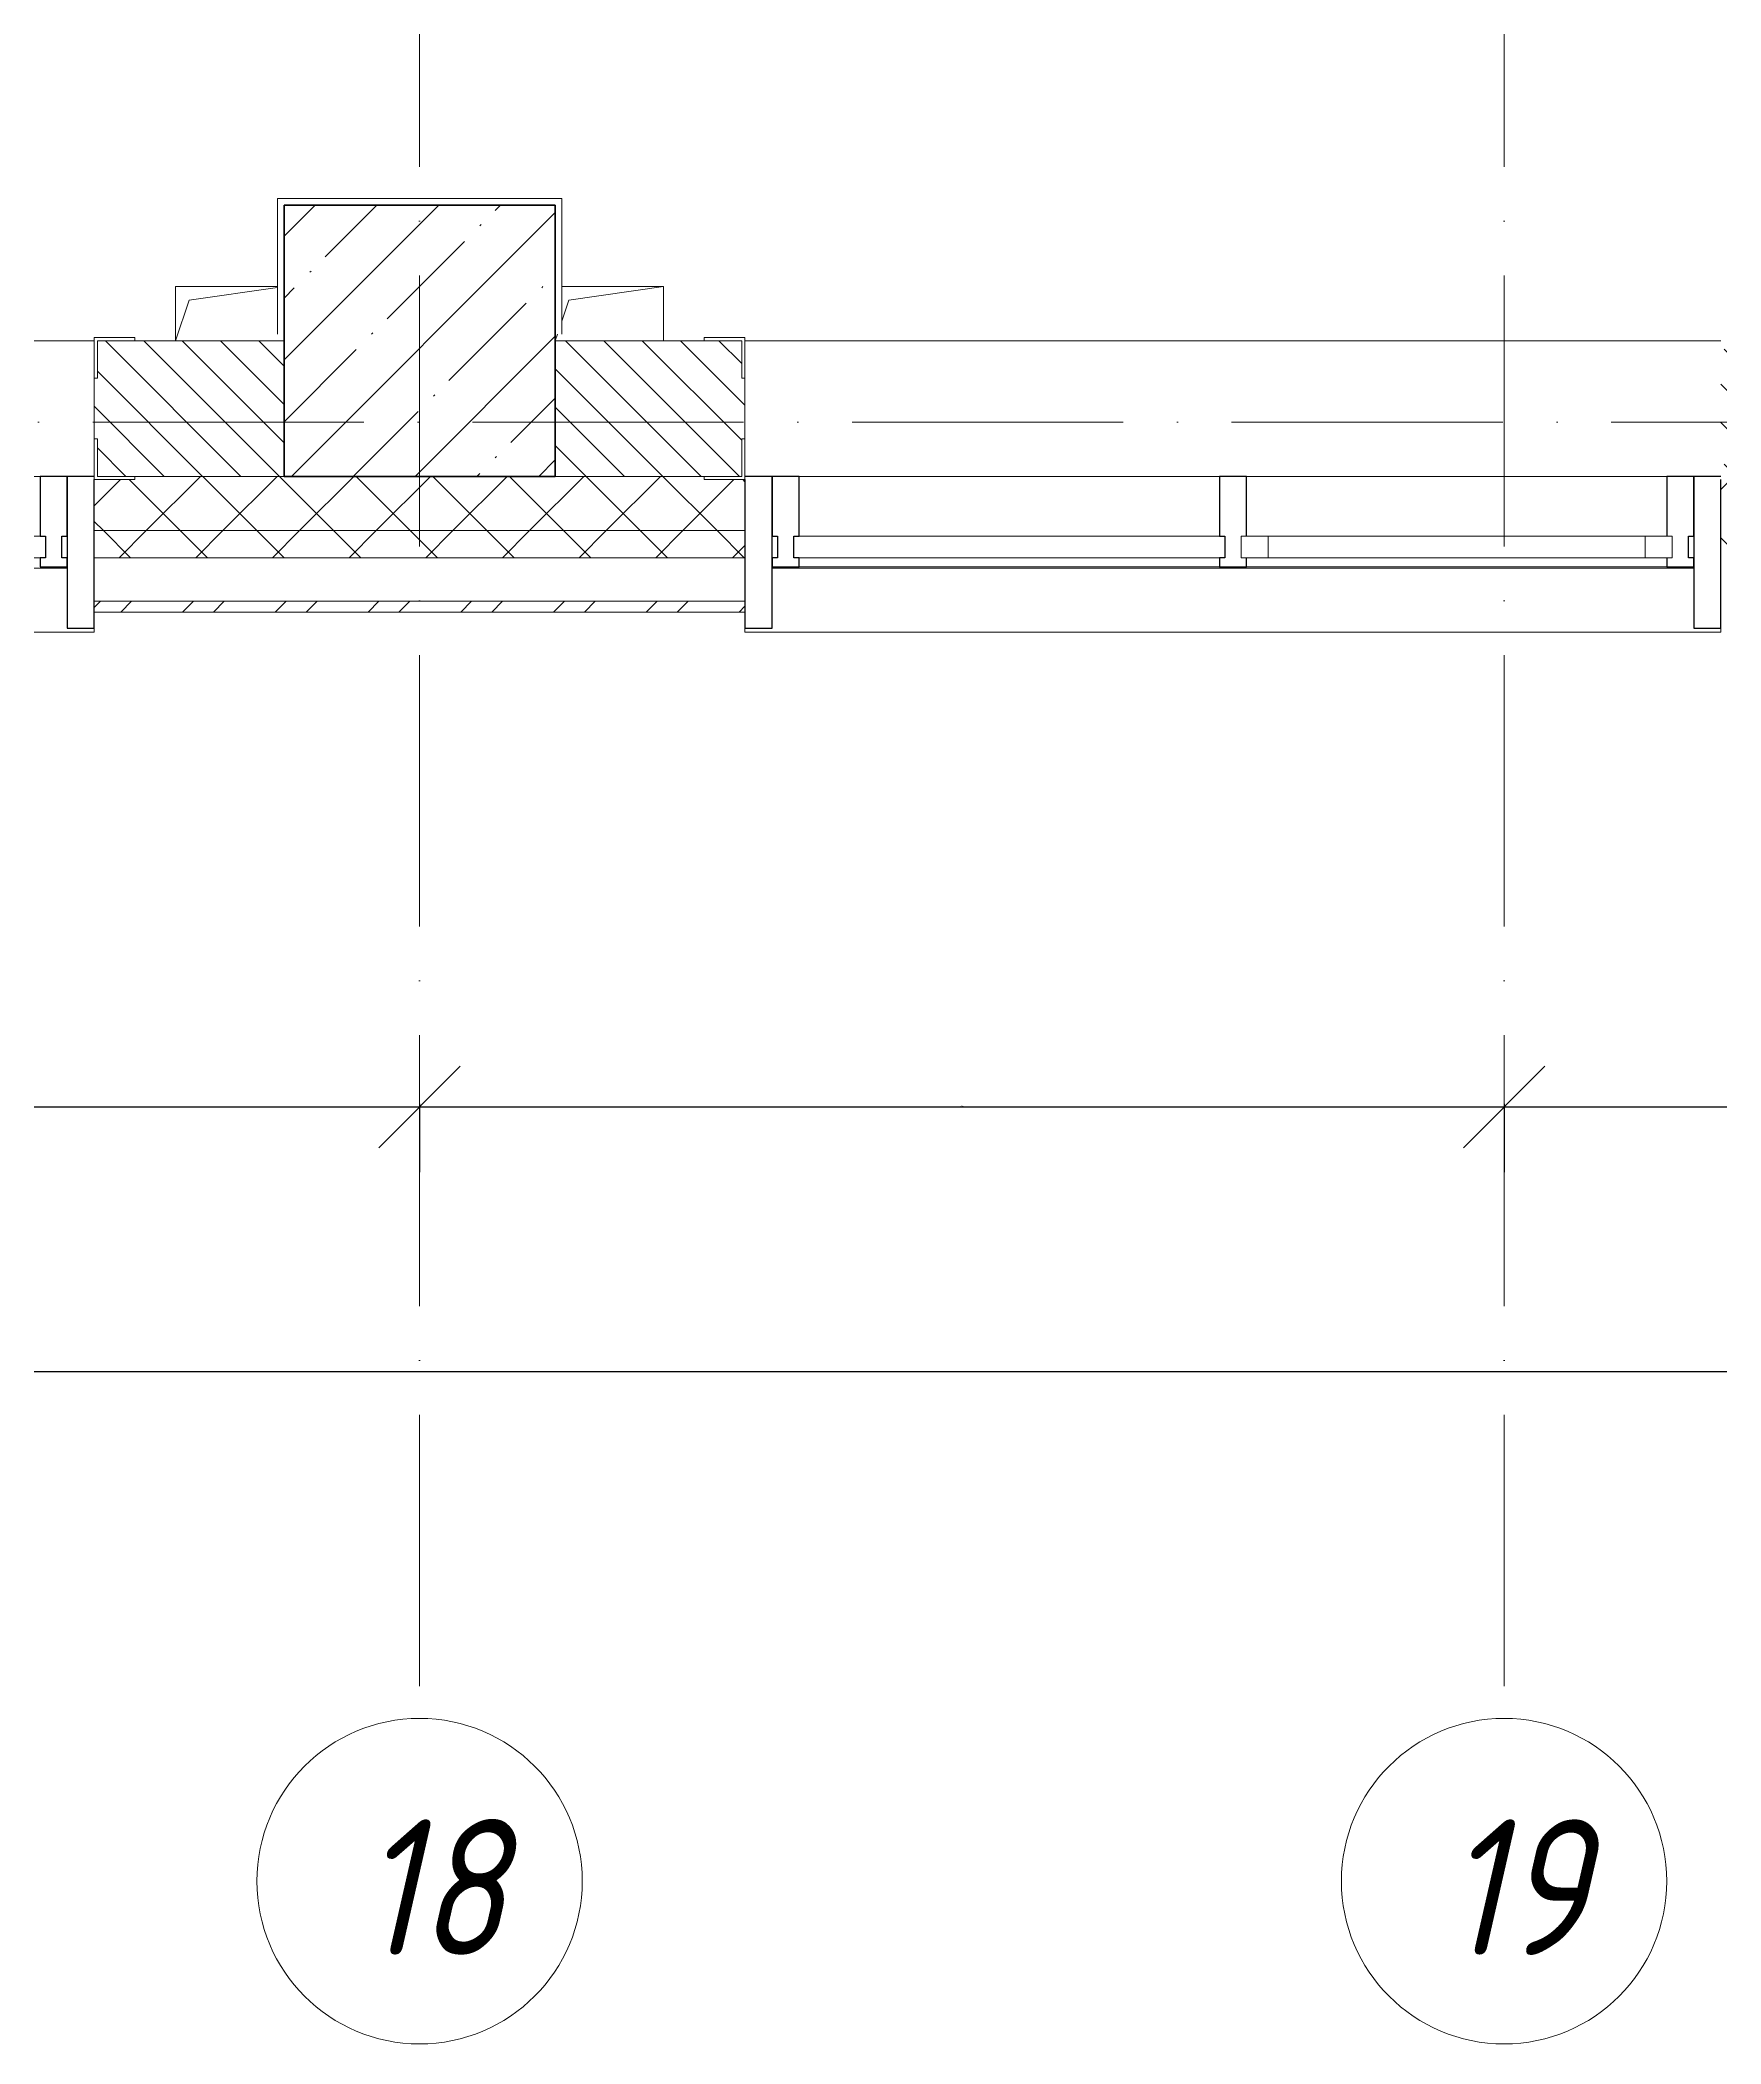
# Model space of a CAD drawing. Header units: millimetres. Extents: x -213536 to 1564669, y -45299 to 942238.
# Drawn here: x 457766 to 460866, y 499013 to 502707 of the extents above; entities that cross this region are included whole.
import ezdxf

# ---------------------------------------------------------------- set-up
doc = ezdxf.new("R2010")
doc.units = ezdxf.units.MM
doc.linetypes.add('50_200_ШТРИХ_1Т_ш5_п1_п1_', pattern=[700, 500, -100, 0, -100])
doc.linetypes.add('Штрих короткий', pattern=[300, 150, -150])
for name, color, linetype, lineweight in [('0-1', 7, 'Continuous', 5), ('0-2', 7, 'Continuous', 9), ('3) ЖБ 4м', 3, 'Continuous', 30), ('Импосты витража', 7, 'Continuous', 9), ('Импосты витража-1', 7, 'Continuous', 25), ('Каркас_Импост', 7, 'Continuous', 13), ('Каркас_Импост-1', 7, 'Continuous', 9), ('Несущие колонны', 7, 'Continuous', 9), ('Несущие колонны-1', 7, 'Continuous', 35), ('Обобщенные модели', 7, 'Continuous', 9), ('Общие ребра', 7, 'Continuous', 9), ('Окна', 7, 'Continuous', 9), ('Оси', 7, 'Continuous', 9), ('Оси-1', 7, 'Continuous', 20), ('Оси-2', 7, '50_200_ШТРИХ_1Т_ш5_п1_п1_', 9), ('Остекление-1', 7, 'Continuous', 9), ('Перемычка-1', 7, 'Штрих короткий', 9), ('Размеры', 7, 'Continuous', 15), ('Стены', 7, 'Continuous', 9), ('Стены-1', 7, 'Continuous', 13), ('Штриховка разреза-1', 7, 'Continuous', 9)]:
    doc.layers.add(name, color=color, linetype=linetype, lineweight=lineweight)
doc.layers.get('0-2').off()
doc.styles.add('ISOCPEUR_I_1', font='isocpeui.ttf', dxfattribs={"width": 0.85, "height": 2.5})
doc.styles.add('ISOCPEUR_I_5', font='isocpeui.ttf', dxfattribs={"width": 0.85, "height": 2.1})
doc.dimstyles.new('ISO-2_5_0_9К', dxfattribs={"dimscale": 304.8, "dimtxt": 248.995294, "dimasz": 0.492126, "dimexe": 0.393701, "dimexo": 0.328084, "dimgap": 0, "dimtad": 1, "dimdec": 0, "dimzin": 0, "dimdsep": 46, "dimtxsty": 'ISOCPEUR_I_1', "dimblk1": 'OBLIQUE', "dimblk2": 'OBLIQUE', "dimsah": 1, "dimcen": 0.09, "dimdle": 0.393701, "dimazin": 0, "dimtfac": 1, "dimtdec": 4, "dimtix": 1, "dimtmove": 0, "dimatfit": 3, "dimfxl": 1, "dimtvp": 1, "dimtolj": 1, "dimtzin": 0, "dimarcsym": 2})
pattern_1 = [(45, (0, 0), (-70.71068, 70.71068), []), (135, (0, 0), (-70.71068, -70.71068), [])]
pattern_2 = [(135, (0, 0), (-35.35534, -35.35534), [])]

# ---------------------------------------------------------------- blocks, each defined once
blk = doc.blocks.new('Ось сетки - Круг_Ø6_00__ISO-2_5_0_9K_-16731441-АИ2_03_План отделки стен 3-го этажа _Часть 1_')
at = {"layer": 'Оси-1'}
blk.add_circle((0, 0), 3, dxfattribs=at)
blk = doc.blocks.new('_Oblique')
at = {"color": 0, "linetype": 'ByBlock', "lineweight": -2}
blk.add_line((-0.5, -0.5), (0.5, 0.5), dxfattribs=at)
blk = doc.blocks.new('*D3952')
at = {"layer": 'Defpoints', "color": 0, "lineweight": 30, "transparency": 16777216}
for p in [(455066, 500883), (458466, 500846.1), (458466, 500740)]:
    blk.add_point(p, dxfattribs=at)
at = {"layer": 'Размеры', "color": 0, "lineweight": -2, "transparency": 16777216}
for p, q in [((455066, 500783), (455066, 500620)), ((458466, 500746.1), (458466, 500620)), ((454946, 500740), (458586, 500740))]:
    blk.add_line(p, q, dxfattribs=at)
at = {"layer": 'Размеры', "color": 0, "lineweight": -2, "transparency": 16777216, "xscale": 150, "yscale": 150, "zscale": 150, "rotation": 180}
blk.add_blockref('_Oblique', (455066, 500740), dxfattribs=at)
at = {"layer": 'Размеры', "color": 0, "lineweight": -2, "transparency": 16777216, "xscale": 150, "yscale": 150, "zscale": 150}
blk.add_blockref('_Oblique', (458466, 500740), dxfattribs=at)
at = {"layer": 'Размеры', "color": 0, "transparency": 16777216, "insert": (456766, 500741.3), "char_height": 2.5, "width": 781.462, "attachment_point": 5, "style": 'ISOCPEUR_I_1'}
blk.add_mtext('\\A1;3400', dxfattribs=at)
blk = doc.blocks.new('*D3953')
at = {"layer": 'Defpoints', "color": 0, "lineweight": 30, "transparency": 16777216}
for p in [(458466, 500846.1), (460466, 500846.1), (460466, 500740)]:
    blk.add_point(p, dxfattribs=at)
at = {"layer": 'Размеры', "color": 0, "lineweight": -2, "transparency": 16777216}
for p, q in [((458466, 500746.1), (458466, 500620)), ((460466, 500746.1), (460466, 500620)), ((458346, 500740), (460586, 500740))]:
    blk.add_line(p, q, dxfattribs=at)
at = {"layer": 'Размеры', "color": 0, "lineweight": -2, "transparency": 16777216, "xscale": 150, "yscale": 150, "zscale": 150, "rotation": 180}
blk.add_blockref('_Oblique', (458466, 500740), dxfattribs=at)
at = {"layer": 'Размеры', "color": 0, "lineweight": -2, "transparency": 16777216, "xscale": 150, "yscale": 150, "zscale": 150}
blk.add_blockref('_Oblique', (460466, 500740), dxfattribs=at)
at = {"layer": 'Размеры', "color": 0, "transparency": 16777216, "insert": (459466, 500741.3), "char_height": 2.5, "width": 758.478, "attachment_point": 5, "style": 'ISOCPEUR_I_1'}
blk.add_mtext('\\A1;2000', dxfattribs=at)
blk = doc.blocks.new('*D3954')
at = {"layer": 'Defpoints', "color": 0, "lineweight": 30, "transparency": 16777216}
for p in [(460466, 500846.1), (461466, 500846.1), (461466, 500740)]:
    blk.add_point(p, dxfattribs=at)
at = {"layer": 'Размеры', "color": 0, "lineweight": -2, "transparency": 16777216}
for p, q in [((460466, 500746.1), (460466, 500620)), ((461466, 500746.1), (461466, 500620)), ((460346, 500740), (461586, 500740))]:
    blk.add_line(p, q, dxfattribs=at)
at = {"layer": 'Размеры', "color": 0, "lineweight": -2, "transparency": 16777216, "xscale": 150, "yscale": 150, "zscale": 150, "rotation": 180}
blk.add_blockref('_Oblique', (460466, 500740), dxfattribs=at)
at = {"layer": 'Размеры', "color": 0, "lineweight": -2, "transparency": 16777216, "xscale": 150, "yscale": 150, "zscale": 150}
blk.add_blockref('_Oblique', (461466, 500740), dxfattribs=at)
at = {"layer": 'Размеры', "color": 0, "transparency": 16777216, "insert": (460966, 500741.3), "char_height": 2.5, "width": 701.018, "attachment_point": 5, "style": 'ISOCPEUR_I_1'}
blk.add_mtext('\\A1;1000', dxfattribs=at)
blk = doc.blocks.new('*D3972')
at = {"layer": 'Defpoints', "color": 0, "lineweight": 30, "transparency": 16777216}
for p in [(429166, 500358.5), (502566, 500358.5), (502566, 500252.4)]:
    blk.add_point(p, dxfattribs=at)
at = {"layer": 'Размеры', "color": 0, "lineweight": -2, "transparency": 16777216}
for p, q in [((429046, 500252.4), (502686, 500252.4)), ((429166, 500258.5), (429166, 500132.4)), ((502566, 500258.5), (502566, 500132.4))]:
    blk.add_line(p, q, dxfattribs=at)
at = {"layer": 'Размеры', "color": 0, "lineweight": -2, "transparency": 16777216, "xscale": 150, "yscale": 150, "zscale": 150, "rotation": 180}
blk.add_blockref('_Oblique', (429166, 500252.4), dxfattribs=at)
at = {"layer": 'Размеры', "color": 0, "lineweight": -2, "transparency": 16777216, "xscale": 150, "yscale": 150, "zscale": 150}
blk.add_blockref('_Oblique', (502566, 500252.4), dxfattribs=at)
at = {"layer": 'Размеры', "color": 0, "transparency": 16777216, "insert": (465866, 500253.7), "char_height": 2.5, "width": 971.082, "attachment_point": 5, "style": 'ISOCPEUR_I_1'}
blk.add_mtext('\\A1;73400', dxfattribs=at)
blk = doc.blocks.new('BSC_Колонна _Прямоугольная - 500х500-25642906-АИ2_03_План отделки стен 3-го этажа _Часть 1_')
at = {"layer": 'Несущие колонны'}
h = blk.add_hatch(dxfattribs=at)
h.set_pattern_fill('FP_9', color=256, style=0, pattern_type=2)
h.set_pattern_definition([(45, (-29300, -57250), (-114.04925, 114.04925), []), (45, (-29185.95, -57250), (-114.04925, 114.04925), [201.613, -40.323, 3.353, -36.97])])
h.paths.add_polyline_path([(-250, -250), (250, -250), (250, 250), (-250, 250), (-250, 219.7)], flags=0)
at = {"layer": 'Несущие колонны-1'}
for p, q in [((250, 250), (-250, 250)), ((-250, 250), (-250, -250)), ((250, -250), (250, 250)), ((-250, -250), (250, -250))]:
    blk.add_line(p, q, dxfattribs=at)
blk = doc.blocks.new('Проем_Дверь_Прямоугольный - 1800х2700h_оконные проемы-25805030-АИ2_03_План отделки стен 3-го этажа _Часть 1_')
at = {"layer": 'Перемычка-1'}
for p, q in [((900, 125), (-900, 125)), ((900, -125), (-900, -125))]:
    blk.add_line(p, q, dxfattribs=at)
blk = doc.blocks.new('PNS_Панель прямоугольная1 - Нр_Стекло - 40мм-25293744-АИ2_03_План отделки стен 3-го этажа _Часть 1_')
at = {"layer": 'Остекление-1'}
for p, q in [((-800, 40), (800, 40)), ((-810, 0), (810, 0)), ((800, 0), (-800, 0))]:
    blk.add_line(p, q, dxfattribs=at)
blk = doc.blocks.new('Прямоугольный импост - Импост структурный с накладкой - 150мм-25651501-АИ2_03_План отделки стен 3-го этажа _Часть 1_')
at = {"layer": 'Импосты витража-1'}
for p, q in [((-25, 0), (-25, 17)), ((-25, 17), (25, 17)), ((-15, 0), (-25, 0)), ((-15, -40), (-15, 0)), ((25, 0), (15, 0)), ((15, 0), (15, -40)), ((25, 17), (25, 0)), ((-25, -150), (-25, -40)), ((-25, -40), (-15, -40)), ((15, -40), (25, -40)), ((25, -40), (25, -150)), ((25, -150), (-25, -150))]:
    blk.add_line(p, q, dxfattribs=at)
blk = doc.blocks.new('Прямоугольный импост - Откос НВФ_50х280 мм-25995271-АИ2_03_План отделки стен 3-го этажа _Часть 1_')
at = {"layer": 'Импосты витража-1'}
for p, q in [((-50, 130), (0, 130)), ((-50, -150), (-50, 130)), ((0, 130), (0, -144)), ((0, -150), (-50, -150))]:
    blk.add_line(p, q, dxfattribs=at)
blk = doc.blocks.new('PNS_Панель прямоугольная2 - Нр_Стекло - 40мм-26243474-АИ2_03_План отделки стен 3-го этажа _Часть 1_')
at = {"layer": 'Каркас_Импост'}
for p, q in [((-397.5, 0), (-397.5, 40)), ((-397.5, 40), (-347.5, 40)), ((-347.5, 40), (-347.5, 0)), ((397.5, 40), (347.5, 40)), ((347.5, 40), (347.5, 0)), ((397.5, 0), (397.5, 40)), ((-347.5, 0), (-397.5, 0)), ((347.5, 0), (397.5, 0))]:
    blk.add_line(p, q, dxfattribs=at)
at = {"layer": 'Каркас_Импост-1'}
for p, q in [((-347.5, 40), (347.5, 40)), ((-347.5, 0), (347.5, 0))]:
    blk.add_line(p, q, dxfattribs=at)
blk = doc.blocks.new('Прямоугольный импост - Импост структурный с накладкой - 150мм-25647633-АИ2_03_План отделки стен 3-го этажа _Часть 1_')
at = {"layer": 'Импосты витража-1'}
for p, q in [((-25, 0), (-25, 17)), ((-25, 17), (25, 17)), ((-15, 0), (-25, 0)), ((-15, -40), (-15, 0)), ((25, 17), (25, 0)), ((-25, -150), (-25, -40)), ((-25, -40), (-15, -40)), ((25, -40), (25, -150)), ((25, -150), (-25, -150))]:
    blk.add_line(p, q, dxfattribs=at)
blk = doc.blocks.new('Прямоугольный импост - Импост структурный с накладкой - 150мм-25647642-АИ2_03_План отделки стен 3-го этажа _Часть 1_')
at = {"layer": 'Импосты витража'}
for p, q in [((78475, 87667), (77700, 87667)), ((78475, 87500), (77700, 87500))]:
    blk.add_line(p, q, dxfattribs=at)
blk = doc.blocks.new('Прямоугольный импост - Импост структурный с накладкой - 150мм-V149-АИ2_03_План отделки стен 3-го этажа _Часть 1_')
at = {"layer": 'Импосты витража-1'}
for p, q in [((-25, 0), (-25, 17)), ((-25, 17), (25, 17)), ((25, 0), (15, 0)), ((15, 0), (15, -40)), ((25, 17), (25, 0)), ((-25, -150), (-25, -40)), ((15, -40), (25, -40)), ((25, -40), (25, -150)), ((25, -150), (-25, -150))]:
    blk.add_line(p, q, dxfattribs=at)
blk = doc.blocks.new('PNS_Панель прямоугольная1 - Нр_Стекло - 40мм-25259299-АИ2_03_План отделки стен 3-го этажа _Часть 1_')
at = {"layer": 'Остекление-1'}
for p, q in [((-387.5, 40), (387.5, 40)), ((-397.5, 0), (397.5, 0)), ((387.5, 0), (-387.5, 0))]:
    blk.add_line(p, q, dxfattribs=at)
blk = doc.blocks.new('Прямоугольный импост - Импост структурный с накладкой - 150мм-25647644-АИ2_03_План отделки стен 3-го этажа _Часть 1_')
at = {"layer": 'Импосты витража-1'}
for p, q in [((-25, 0), (-25, 17)), ((-25, 17), (25, 17)), ((-15, 0), (-25, 0)), ((-15, -40), (-15, 0)), ((25, 0), (15, 0)), ((15, 0), (15, -40)), ((25, 17), (25, 0)), ((-25, -150), (-25, -40)), ((-25, -40), (-15, -40)), ((15, -40), (25, -40)), ((25, -40), (25, -150)), ((25, -150), (-25, -150))]:
    blk.add_line(p, q, dxfattribs=at)
blk = doc.blocks.new('Прямоугольный импост - Откос НВФ_50х280 мм-V152-АИ2_03_План отделки стен 3-го этажа _Часть 1_')
at = {"layer": 'Импосты витража-1'}
for p, q in [((-50, 130), (0, 130)), ((-50, -150), (-50, 130)), ((0, 130), (0, -144)), ((0, -150), (-50, -150))]:
    blk.add_line(p, q, dxfattribs=at)
blk = doc.blocks.new('Прямоугольный импост - Откос НВФ_50х280 мм-25993838-АИ2_03_План отделки стен 3-го этажа _Часть 1_')
at = {"layer": 'Импосты витража-1'}
for p, q in [((0, 130), (-50, 130)), ((-50, 130), (-50, -150)), ((0, -144), (0, 130)), ((-50, -150), (0, -150))]:
    blk.add_line(p, q, dxfattribs=at)
blk = doc.blocks.new('Фахверк_СКБ_Уголок - 250_2700-27497298-АИ2_03_План отделки стен 3-го этажа _Часть 1_')
at = {"layer": 'Обобщенные модели'}
for p, q in [((200, 181), (125, 181)), ((125, 181), (125, 106)), ((131, 106), (131, 175)), ((131, 175), (200, 175)), ((200, 175), (200, 181)), ((125, 106), (131, 106)), ((131, -6), (125, -6)), ((125, -6), (125, -81)), ((131, -75), (131, -6)), ((125, -81), (200, -81)), ((200, -75), (131, -75)), ((200, -81), (200, -75))]:
    blk.add_line(p, q, dxfattribs=at)
blk = doc.blocks.new('AR_Отверстие прямоугольное _в плите_ - AR_Отверстие прямоугольное _в плите_-V214-АИ2_03_План отделки стен 3-го этажа _Часть 1_')
at = {"layer": 'Обобщенные модели'}
for p, q in [((100, 50), (-88, 50)), ((-75, 25), (100, 50)), ((100, -50), (100, 50)), ((-88, -14), (-75, 25)), ((-100, -50), (-96, -38))]:
    blk.add_line(p, q, dxfattribs=at)
blk = doc.blocks.new('AR_Отверстие прямоугольное _в плите_ - AR_Отверстие прямоугольное _в плите_-V225-АИ2_03_План отделки стен 3-го этажа _Часть 1_')
at = {"layer": 'Обобщенные модели'}
for p, q in [((88, 50), (-100, 50)), ((-100, 50), (-100, -50)), ((-75, 25), (88, 48.3)), ((-100, -50), (-75, 25))]:
    blk.add_line(p, q, dxfattribs=at)
blk = doc.blocks.new('Отлив_СКБ - Отлив витража_120_НВФ-31885687-АИ2_03_План отделки стен 3-го этажа _Часть 1_')
at = {"layer": 'Окна'}
for p, q in [((1750, -2), (50, -2)), ((0, -120), (0, -113)), ((0, -120), (1800, -120)), ((1800, -113), (1800, -120))]:
    blk.add_line(p, q, dxfattribs=at)
blk = doc.blocks.new('0125-Р-ОО-Ш2-АР-о_23_10_2024_rvt-1-АИ2_03_План отделки стен 3-го этажа _Часть 1_')
at = {"layer": 'Штриховка разреза-1'}
h = blk.add_hatch(dxfattribs=at)
h.set_pattern_fill('FP_1', color=256, style=0, pattern_type=2)
h.set_pattern_definition(pattern_2)
h.paths.add_polyline_path([(28775, 57000), (29050, 57000), (29050, 57250), (28706, 57250), (28706, 57181), (28700, 57181), (28700, 57069), (28706, 57069), (28706, 57000)], flags=0)
h.paths.add_polyline_path([(26894, 57000), (26894, 57069), (26900, 57069), (26900, 57181), (26894, 57181), (26894, 57250), (25706, 57250), (25706, 57181), (25700, 57181), (25700, 57069), (25706, 57069), (25706, 57000), (26825, 57000)], flags=0)
h.paths.add_polyline_path([(23825, 57000), (23894, 57000), (23894, 57069), (23900, 57069), (23900, 57181), (23894, 57181), (23894, 57250), (23550, 57250), (23550, 57000), (23644, 57000)], flags=0)
h = blk.add_hatch(dxfattribs=at)
h.set_pattern_fill('FP_1', color=256, style=0, pattern_type=2)
h.set_pattern_definition(pattern_2)
h.paths.add_polyline_path([(31706, 57000), (32050, 57000), (32050, 57250), (31706, 57250), (31706, 57181), (31700, 57181), (31700, 57069), (31706, 57069)], flags=0)
h.paths.add_polyline_path([(29825, 57000), (29894, 57000), (29894, 57069), (29900, 57069), (29900, 57181), (29894, 57181), (29894, 57250), (29550, 57250), (29550, 57000), (29644, 57000)], flags=0)
h = blk.add_hatch(dxfattribs=at)
h.set_pattern_fill('FP_50', color=256, style=0, pattern_type=2)
h.set_pattern_definition(pattern_1)
h.paths.add_polyline_path([(75665.1, 56900), (76650, 56900), (76650, 57000), (70300, 57000), (70300, 56900), (74722.9, 56900)], flags=0)
h.paths.add_polyline_path([(66243.3, 56900), (66350, 56900), (66350, 56994), (66275, 56994), (66275, 57000), (65325, 57000), (65325, 56994), (65250, 56994), (65250, 56900), (66100, 56900)], flags=0)
h.paths.add_polyline_path([(68800, 56900), (69300, 56900), (69300, 57000), (67425, 57000), (67425, 56994), (67350, 56994), (67350, 56900), (68127.7, 56900)], flags=0)
h.paths.add_polyline_path([(63450, 56900), (63450, 56994), (63375, 56994), (63375, 57000), (62325, 57000), (62325, 56994), (62250, 56994), (62250, 56900), (63444, 56900)], flags=0)
h.paths.add_polyline_path([(60375, 56900), (60450, 56900), (60450, 56994), (60375, 56994), (60375, 57000), (59325, 57000), (59325, 56994), (59250, 56994), (59250, 56900), (59648.1, 56900)], flags=0)
h.paths.add_polyline_path([(56600, 56900), (57450, 56900), (57450, 56994), (57375, 56994), (57375, 57000), (56325, 57000), (56325, 56994), (56250, 56994), (56250, 56900), (56350.5, 56900)], flags=0)
h.paths.add_polyline_path([(54444, 56900), (54450, 56900), (54450, 56994), (54375, 56994), (54375, 57000), (53325, 57000), (53325, 56994), (53250, 56994), (53250, 56900), (54375, 56900)], flags=0)
h.paths.add_polyline_path([(51450, 56900), (51450, 56994), (51375, 56994), (51375, 57000), (50325, 57000), (50325, 56994), (50250, 56994), (50250, 56900), (51168.6, 56900)], flags=0)
h.paths.add_polyline_path([(48450, 56900), (48450, 56994), (48375, 56994), (48375, 57000), (46775, 57000), (46775, 56994), (46700, 56994), (46700, 56900), (48342.1, 56900)], flags=0)
h.paths.add_polyline_path([(44900, 56900), (44900, 56994), (44825, 56994), (44825, 57000), (43775, 57000), (43775, 56994), (43700, 56994), (43700, 56900), (44894, 56900)], flags=0)
h.paths.add_polyline_path([(41050, 56900), (41900, 56900), (41900, 56994), (41825, 56994), (41825, 57000), (40775, 57000), (40775, 56994), (40700, 56994), (40700, 56900), (40804.7, 56900)], flags=0)
h.paths.add_polyline_path([(38900, 56900), (38900, 56994), (38825, 56994), (38825, 57000), (37775, 57000), (37775, 56994), (37700, 56994), (37700, 56900), (38550, 56900)], flags=0)
h.paths.add_polyline_path([(35894, 56900), (35900, 56900), (35900, 56994), (35825, 56994), (35825, 57000), (34775, 57000), (34775, 56994), (34700, 56994), (34700, 56900), (35825, 56900)], flags=0)
h.paths.add_polyline_path([(32900, 56900), (32900, 56994), (32825, 56994), (32825, 57000), (31775, 57000), (31775, 56994), (31700, 56994), (31700, 56900), (32796.2, 56900)], flags=0)
h.paths.add_polyline_path([(29550, 56900), (29900, 56900), (29900, 56994), (29825, 56994), (29825, 57000), (28775, 57000), (28775, 56994), (28700, 56994), (28700, 56900), (29498.6, 56900)], flags=0)
h.paths.add_polyline_path([(25700, 56900), (26900, 56900), (26900, 56994), (26825, 56994), (26825, 57000), (25775, 57000), (25775, 56994), (25700, 56994)], flags=0)
h.paths.add_polyline_path([(23825, 56900), (23900, 56900), (23900, 56994), (23825, 56994), (23825, 57000), (22775, 57000), (22775, 56994), (22700, 56994), (22700, 56900), (23550, 56900)], flags=0)
h.paths.add_polyline_path([(20825, 56900), (20900, 56900), (20900, 56994), (20825, 56994), (20825, 57000), (19775, 57000), (19775, 56994), (19700, 56994), (19700, 56900), (20550, 56900)], flags=0)
h.paths.add_polyline_path([(18700, 56900), (18700, 56994), (18625, 56994), (18625, 57000), (8900, 57000), (8900, 56900), (18663.6, 56900)], flags=0)
h.paths.add_polyline_path([(6886.4, 56900), (7900, 56900), (7900, 57000), (-100, 57000), (-100, 56900), (3117.7, 56900)], flags=0)
h = blk.add_hatch(dxfattribs=at)
h.set_pattern_fill('FP_50', color=256, style=0, pattern_type=2)
h.set_pattern_definition(pattern_1)
h.paths.add_polyline_path([(75665.1, 56850), (76650, 56850), (76650, 56900), (70300, 56900), (70300, 56850), (74722.9, 56850)], flags=0)
h.paths.add_polyline_path([(69300, 56850), (69300, 56900), (67350, 56900), (67350, 56850), (69069.9, 56850)], flags=0)
h.paths.add_polyline_path([(66350, 56850), (66350, 56900), (65250, 56900), (65250, 56850), (66243.3, 56850)], flags=0)
h.paths.add_polyline_path([(63450, 56850), (63450, 56900), (62250, 56900), (62250, 56850), (63416.8, 56850)], flags=0)
h.paths.add_polyline_path([(60450, 56850), (60450, 56900), (59250, 56900), (59250, 56850), (59648.1, 56850)], flags=0)
h.paths.add_polyline_path([(57450, 56850), (57450, 56900), (56250, 56900), (56250, 56850), (56821.6, 56850)], flags=0)
h.paths.add_polyline_path([(53250, 56850), (54450, 56850), (54450, 56900), (53250, 56900)], flags=0)
h.paths.add_polyline_path([(51450, 56850), (51450, 56900), (50250, 56900), (50250, 56850), (51168.6, 56850)], flags=0)
h.paths.add_polyline_path([(48450, 56850), (48450, 56900), (46700, 56900), (46700, 56850), (48342.1, 56850)], flags=0)
h.paths.add_polyline_path([(44573.4, 56850), (44900, 56850), (44900, 56900), (43700, 56900), (43700, 56850)], flags=0)
h.paths.add_polyline_path([(41900, 56850), (41900, 56900), (40700, 56900), (40700, 56850), (41746.8, 56850)], flags=0)
h.paths.add_polyline_path([(38900, 56850), (38900, 56900), (37700, 56900), (37700, 56850), (37978.1, 56850)], flags=0)
h.paths.add_polyline_path([(34700, 56850), (35900, 56850), (35900, 56900), (34700, 56900)], flags=0)
h.paths.add_polyline_path([(32900, 56850), (32900, 56900), (31700, 56900), (31700, 56850), (32796.2, 56850)], flags=0)
h.paths.add_polyline_path([(28700, 56850), (29900, 56850), (29900, 56900), (28700, 56900)], flags=0)
h.paths.add_polyline_path([(25729.9, 56850), (26900, 56850), (26900, 56900), (25700, 56900), (25700, 56850)], flags=0)
h.paths.add_polyline_path([(23900, 56850), (23900, 56900), (22700, 56900), (22700, 56850), (23845.5, 56850)], flags=0)
h.paths.add_polyline_path([(20547.9, 56850), (20900, 56850), (20900, 56900), (19700, 56900), (19700, 56850), (20076.9, 56850)], flags=0)
h.paths.add_polyline_path([(18700, 56850), (18700, 56900), (8900, 56900), (8900, 56850), (18663.6, 56850)], flags=0)
h.paths.add_polyline_path([(7900, 56850), (7900, 56900), (-200, 56900), (-200, 56850), (6886.4, 56850)], flags=0)
h = blk.add_hatch(dxfattribs=at)
h.set_pattern_fill('FP_49', color=256, style=0, pattern_type=2)
h.set_pattern_definition([(45, (0, 0), (-85.53659, 85.53659), []), (45, (57.02, 0), (-85.53659, 85.53659), [])])
h.paths.add_polyline_path([(47399.9, 56750), (47565, 56750), (47565, 56770), (46700, 56770), (46700, 56750)], flags=0)
h.paths.add_polyline_path([(44900, 56750), (44900, 56770), (43700, 56770), (43700, 56750), (44573.4, 56750)], flags=0)
h.paths.add_polyline_path([(41746.8, 56750), (41900, 56750), (41900, 56770), (40700, 56770), (40700, 56750), (40804.7, 56750)], flags=0)
h.paths.add_polyline_path([(38900, 56750), (38900, 56770), (37700, 56770), (37700, 56750), (37978.1, 56750)], flags=0)
h.paths.add_polyline_path([(35900, 56750), (35900, 56770), (34700, 56770), (34700, 56750), (35151.6, 56750)], flags=0)
h.paths.add_polyline_path([(32900, 56750), (32900, 56770), (31700, 56770), (31700, 56750), (32796.2, 56750)], flags=0)
h.paths.add_polyline_path([(29900, 56750), (29900, 56770), (28700, 56770), (28700, 56750), (29498.6, 56750)], flags=0)
h.paths.add_polyline_path([(25700, 56750), (26900, 56750), (26900, 56770), (25700, 56770)], flags=0)
h.paths.add_polyline_path([(23900, 56750), (23900, 56770), (22700, 56770), (22700, 56750), (23845.5, 56750)], flags=0)
h.paths.add_polyline_path([(20547.9, 56750), (20900, 56750), (20900, 56770), (19700, 56770), (19700, 56750), (20076.9, 56750)], flags=0)
h.paths.add_polyline_path([(18700, 56750), (18700, 56770), (8900, 56770), (8900, 56750), (18663.6, 56750)], flags=0)
h.paths.add_polyline_path([(7900, 56750), (7900, 56770), (-330, 56770), (-330, 56750), (6886.4, 56750)], flags=0)
at = {"layer": 'Общие ребра'}
for p, q in [((29050, 57000), (28775, 57000)), ((28775, 57000), (29050, 57000)), ((29825, 57000), (29550, 57000)), ((29550, 57000), (29825, 57000)), ((29900, 56900), (28700, 56900)), ((29900, 56850), (28700, 56850))]:
    blk.add_line(p, q, dxfattribs=at)
at = {"layer": 'Стены'}
for p, q in [((26900, 57250), (28700, 57250)), ((29900, 57250), (31700, 57250))]:
    blk.add_line(p, q, dxfattribs=at)
at = {"layer": 'Стены-1'}
for p, q in [((29050, 57250), (28775, 57250)), ((29825, 57250), (29550, 57250)), ((28700, 57181), (28700, 57069)), ((29900, 57069), (29900, 57181)), ((28700, 56994), (28700, 56770)), ((29900, 56770), (29900, 56994)), ((28700, 56770), (29900, 56770)), ((29900, 56770), (28700, 56770)), ((28700, 56770), (28700, 56750)), ((28700, 56750), (29900, 56750)), ((29900, 56750), (29900, 56770))]:
    blk.add_line(p, q, dxfattribs=at)
at = {"layer": '0-2'}
for name, p in [('BSC_Колонна _Прямоугольная - 500х500-25642906-АИ2_03_План отделки стен 3-го этажа _Часть 1_', (29300, 57250)), ('AR_Отверстие прямоугольное _в плите_ - AR_Отверстие прямоугольное _в плите_-V225-АИ2_03_План отделки стен 3-го этажа _Часть 1_', (28950, 57300)), ('AR_Отверстие прямоугольное _в плите_ - AR_Отверстие прямоугольное _в плите_-V214-АИ2_03_План отделки стен 3-го этажа _Часть 1_', (29650, 57300)), ('Фахверк_СКБ_Уголок - 250_2700-27497298-АИ2_03_План отделки стен 3-го этажа _Часть 1_', (28575, 57075)), ('Проем_Дверь_Прямоугольный - 1800х2700h_оконные проемы-25805030-АИ2_03_План отделки стен 3-го этажа _Часть 1_', (27800, 57125)), ('Проем_Дверь_Прямоугольный - 1800х2700h_оконные проемы-25805030-АИ2_03_План отделки стен 3-го этажа _Часть 1_', (30800, 57125)), ('PNS_Панель прямоугольная1 - Нр_Стекло - 40мм-25293744-АИ2_03_План отделки стен 3-го этажа _Часть 1_', (27800, 56850)), ('PNS_Панель прямоугольная1 - Нр_Стекло - 40мм-25259299-АИ2_03_План отделки стен 3-го этажа _Часть 1_', (30387.5, 56850)), ('PNS_Панель прямоугольная2 - Нр_Стекло - 40мм-26243474-АИ2_03_План отделки стен 3-го этажа _Часть 1_', (31212.5, 56850)), ('Отлив_СКБ - Отлив витража_120_НВФ-31885687-АИ2_03_План отделки стен 3-го этажа _Часть 1_', (26900, 56833)), ('Отлив_СКБ - Отлив витража_120_НВФ-31885687-АИ2_03_План отделки стен 3-го этажа _Часть 1_', (29900, 56833))]:
    blk.add_blockref(name, p, dxfattribs=at)
at = {"layer": '0-2', "rotation": 180}
for name, p in [('Фахверк_СКБ_Уголок - 250_2700-27497298-АИ2_03_План отделки стен 3-го этажа _Часть 1_', (30025, 57175)), ('Прямоугольный импост - Откос НВФ_50х280 мм-25993838-АИ2_03_План отделки стен 3-го этажа _Часть 1_', (29900, 56850)), ('Прямоугольный импост - Импост структурный с накладкой - 150мм-25647642-АИ2_03_План отделки стен 3-го этажа _Часть 1_', (108475, 144500)), ('Прямоугольный импост - Импост структурный с накладкой - 150мм-25647642-АИ2_03_План отделки стен 3-го этажа _Часть 1_', (109300, 144500))]:
    blk.add_blockref(name, p, dxfattribs=at)
at = {"layer": '0-2', "extrusion": (0, 0, -1), "rotation": 180}
for name, p in [('Прямоугольный импост - Импост структурный с накладкой - 150мм-25651501-АИ2_03_План отделки стен 3-го этажа _Часть 1_', (-28625, 56850)), ('Прямоугольный импост - Откос НВФ_50х280 мм-25995271-АИ2_03_План отделки стен 3-го этажа _Часть 1_', (-28700, 56850)), ('Прямоугольный импост - Импост структурный с накладкой - 150мм-25647644-АИ2_03_План отделки стен 3-го этажа _Часть 1_', (-29975, 56850)), ('Прямоугольный импост - Импост структурный с накладкой - 150мм-25647633-АИ2_03_План отделки стен 3-го этажа _Часть 1_', (-30800, 56850)), ('Прямоугольный импост - Импост структурный с накладкой - 150мм-V149-АИ2_03_План отделки стен 3-го этажа _Часть 1_', (-31625, 56850)), ('Прямоугольный импост - Откос НВФ_50х280 мм-V152-АИ2_03_План отделки стен 3-го этажа _Часть 1_', (-31700, 56850))]:
    blk.add_blockref(name, p, dxfattribs=at)
blk = doc.blocks.new('3этВверх')
at = {"layer": 'Стены-1'}
for p, q in [((458728, 502414.4), (458204, 502414.4)), ((458204, 502414.4), (458204, 502164.4)), ((458728, 502164.4), (458728, 502414.4)), ((458204, 502152.4), (458216, 502152.4))]:
    blk.add_line(p, q, dxfattribs=at)
at = {"layer": '0-1'}
blk.add_blockref('0125-Р-ОО-Ш2-АР-о_23_10_2024_rvt-1-АИ2_03_План отделки стен 3-го этажа _Часть 1_', (429166, 444902.4), dxfattribs=at)
blk = doc.blocks.new('Ос 3 эт верх часть')
at = {"layer": 'Оси-2'}
for p, q in [((458466, 535177.6), (458466, 499613)), ((460466, 535177.6), (460466, 499613)), ((535374.3, 502002.4), (426847.2, 502002.4))]:
    blk.add_line(p, q, dxfattribs=at)
at = {"layer": 'Оси-1', "xscale": 99.99999999999993, "yscale": 99.99999999999993, "zscale": 99.99999999999993, "rotation": 180}
for p in [(458466, 499313), (460466, 499313)]:
    blk.add_blockref('Ось сетки - Круг_Ø6_00__ISO-2_5_0_9K_-16731441-АИ2_03_План отделки стен 3-го этажа _Часть 1_', p, dxfattribs=at)
at = {"layer": 'Оси', "char_height": 250, "width": 346.329, "attachment_point": 1, "style": 'ISOCPEUR_I_5'}
for s, insert in [('18', (458355.5, 499426.9)), ('19', (460355.5, 499426.9))]:
    blk.add_mtext(s, dxfattribs=dict(at, insert=insert))
at = {"layer": 'Размеры'}
for base, p1, p2, override, picture, middle in [((458466, 500740), (455066, 500883), (458466, 500846.1), {"dimpost": '<>', "dimfxl": 3400.200078}, '*D3952', (456766, 500741.3)), ((460466, 500740), (458466, 500846.1), (460466, 500846.1), {"dimpost": '<>', "dimfxl": 2000}, '*D3953', (459466, 500741.3)), ((461466, 500740), (460466, 500846.1), (461466, 500846.1), {"dimpost": '<>', "dimfxl": 1000}, '*D3954', (460966, 500741.3)), ((502566, 500252.4), (429166, 500358.5), (502566, 500358.5), {"dimpost": '<>', "dimfxl": 73400}, '*D3972', (465866, 500253.7))]:
    dim = blk.add_linear_dim(base=base, p1=p1, p2=p2, dimstyle='ISO-2_5_0_9К', override=override, dxfattribs=at)
    dim.commit()
    dim.dimension.update_dxf_attribs({"geometry": picture, "text_midpoint": middle})

msp = doc.modelspace()

# ---------------------------------------------------------------- block references
at = {"color": 5, "lineweight": 30}
msp.add_blockref('Ос 3 эт верх часть', (0, 0), dxfattribs=at)
at = {"layer": '3) ЖБ 4м'}
msp.add_blockref('3этВверх', (0, 0), dxfattribs=at)

doc.saveas('drawing.dxf')
